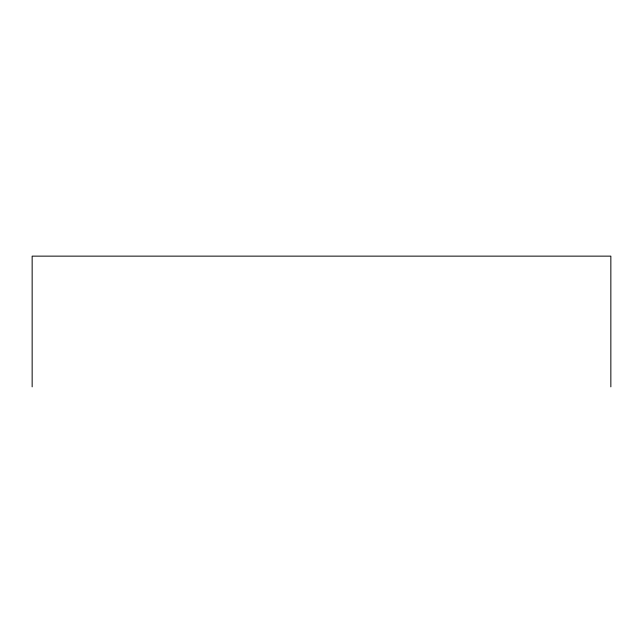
<?xml version="1.0" encoding="UTF-8"?>
<svg xmlns="http://www.w3.org/2000/svg" width="643" height="643" viewBox="0 0 643 643"><rect width="100%" height="100%" fill="white"/><g stroke="black" fill="none" stroke-linecap="round" stroke-linejoin="round"><path stroke-width="0.96" d="M610.85 386.861L610.85 256.139L32.15 256.139L32.15 386.861"/></g></svg>
